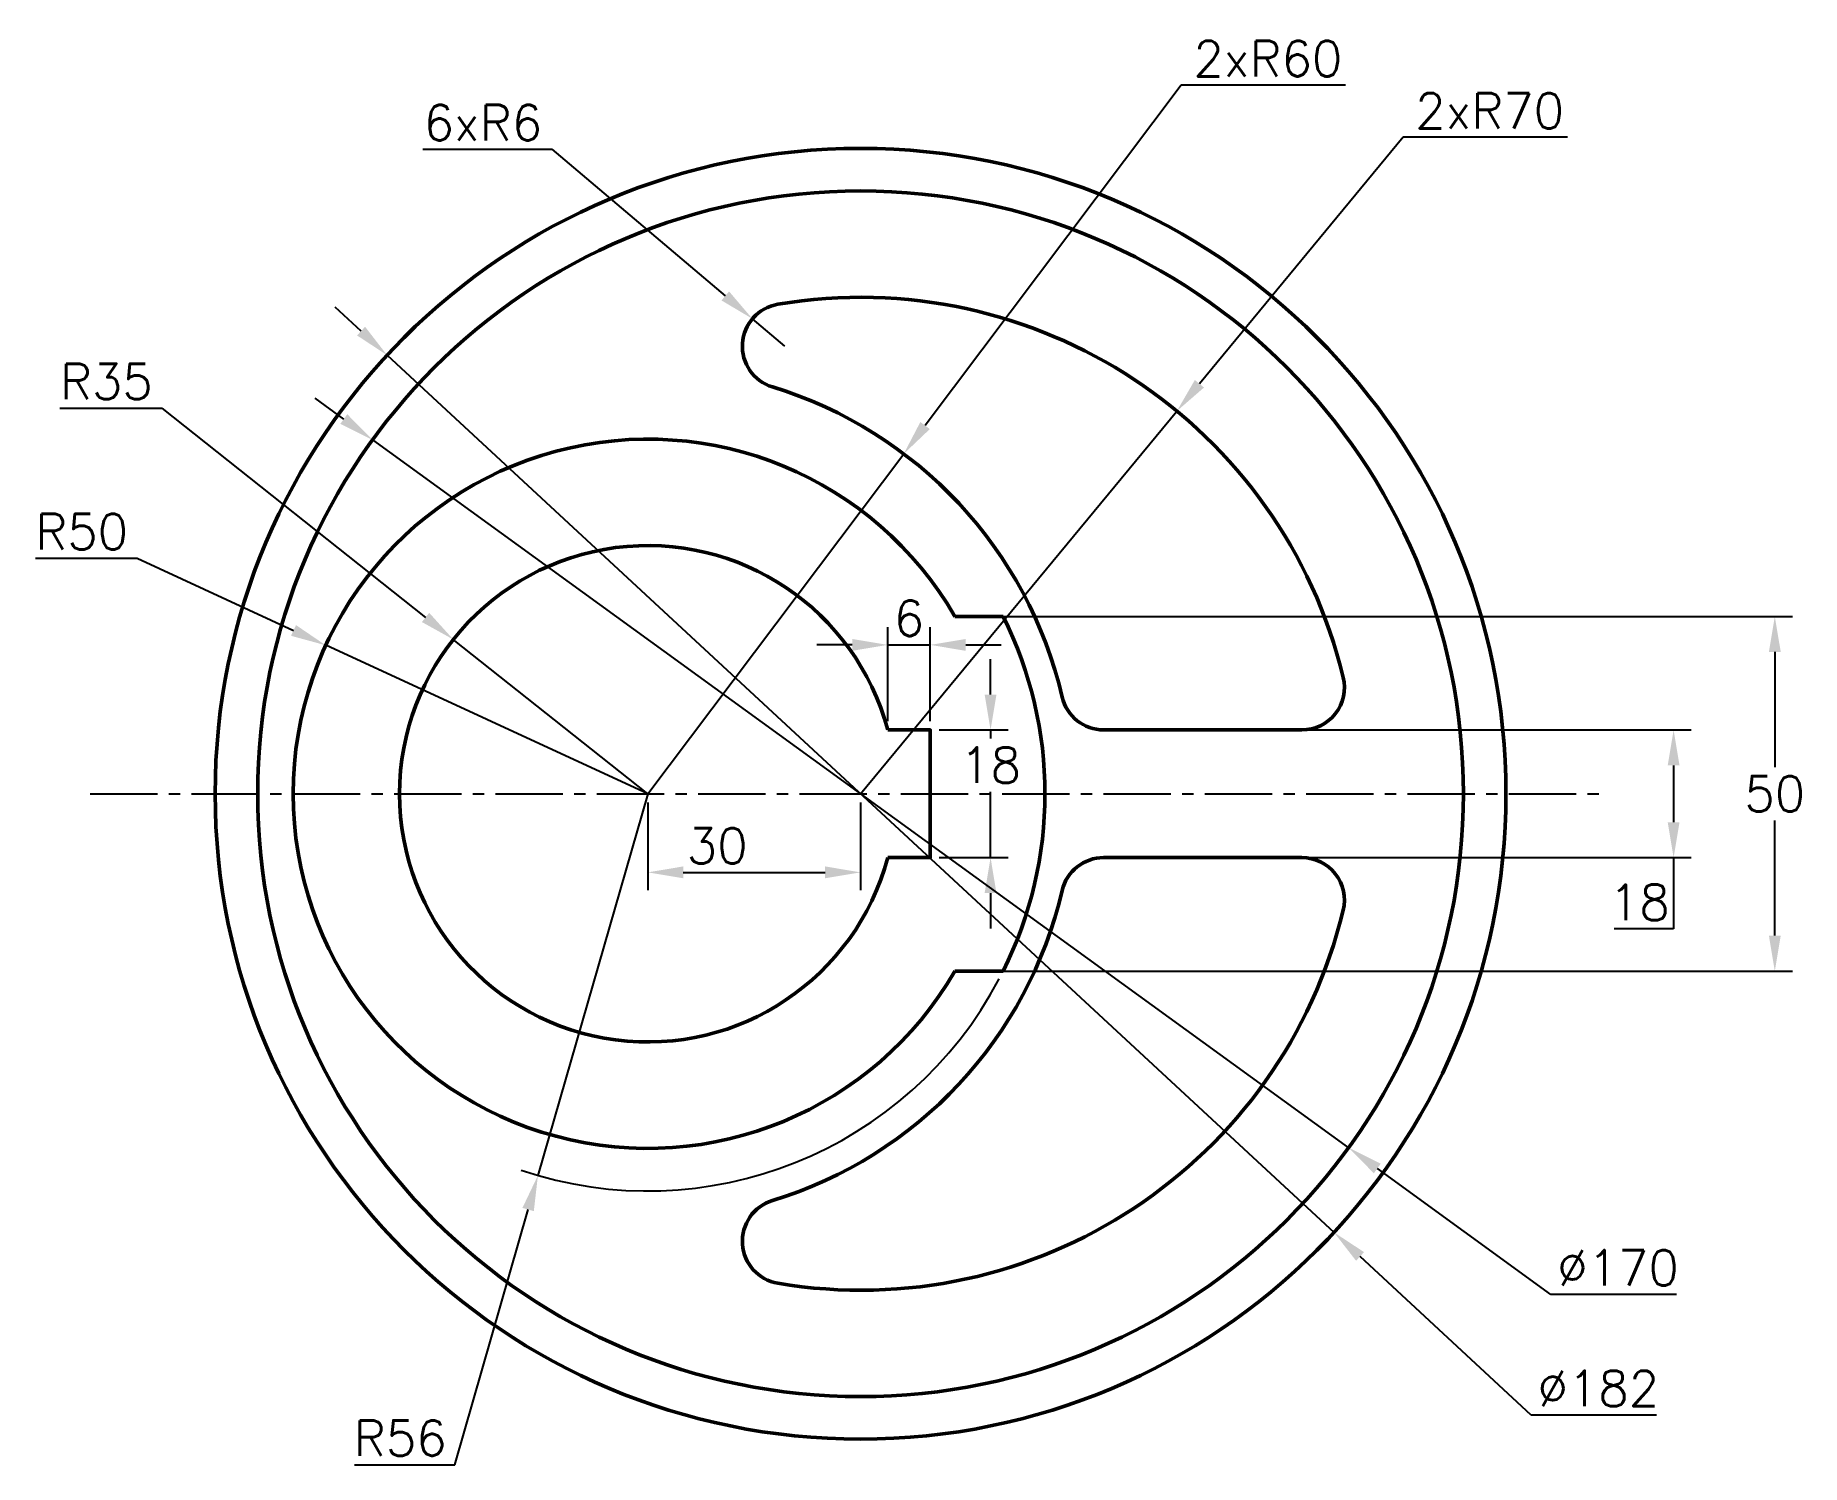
# Model space of a CAD drawing. Header units: millimetres. Extents: x 95 to 344, y 91 to 292.
import ezdxf

# ---------------------------------------------------------------- set-up
doc = ezdxf.new("R2010")
doc.units = ezdxf.units.MM
doc.linetypes.add('CENTER2', pattern=[28.575, 19.05, -3.175, 3.175, -3.175])
doc.layers.add('Dim', color=252, linetype='Continuous', transparency=0.4)
doc.styles.get("Standard").update_dxf_attribs({"font": 'simplex.shx'})
doc.dimstyles.new('ISO-25', dxfattribs={"dimscale": 2, "dimtxt": 2.5, "dimasz": 2.5, "dimexe": 1.25, "dimexo": 0.625, "dimtad": 1, "dimtih": 1, "dimtoh": 1, "dimtxsty": 'Standard', "dimcen": 0, "dimadec": 0, "dimazin": 0, "dimtfac": 1, "dimtmove": 0, "dimatfit": 3, "dimfxl": 1, "dimarcsym": 0})

# ---------------------------------------------------------------- blocks, each defined once
blk = doc.blocks.new('*D1')
at = {"layer": 'Defpoints', "color": 0, "lineweight": 50, "transparency": 16777216}
for p in [(180.86, 185.33), (210.86, 185.33), (210.86, 174.25)]:
    blk.add_point(p, dxfattribs=at)
at = {"layer": 'Dim', "color": 0, "lineweight": -2, "transparency": 16777216}
for p, q in [((180.86, 184.08), (180.86, 171.75)), ((210.86, 184.08), (210.86, 171.75)), ((185.86, 174.25), (205.86, 174.25))]:
    blk.add_line(p, q, dxfattribs=at)
at = {"layer": 'Dim', "color": 0, "lineweight": 50, "transparency": 16777216}
for points in [[(185.86, 175.09), (185.86, 173.42), (180.86, 174.25)], [(205.86, 175.09), (205.86, 173.42), (210.86, 174.25)]]:
    blk.add_solid(points, dxfattribs=at)
at = {"layer": 'Dim', "color": 0, "transparency": 16777216, "insert": (190.64, 178), "char_height": 5, "attachment_point": 5}
blk.add_mtext('30', dxfattribs=at)
blk = doc.blocks.new('*D2')
at = {"layer": 'Defpoints', "color": 0, "lineweight": 50, "transparency": 16777216}
for p in [(144.1, 247.18), (277.61, 123.49)]:
    blk.add_point(p, dxfattribs=at)
at = {"layer": 'Dim', "color": 0, "lineweight": -2, "transparency": 16777216}
for p, q in [((140.43, 250.58), (136.77, 253.97)), ((144.1, 247.18), (277.61, 123.49)), ((305.42, 97.73), (281.28, 120.09)), ((323.1, 97.73), (305.42, 97.73))]:
    blk.add_line(p, q, dxfattribs=at)
at = {"layer": 'Dim', "color": 0, "lineweight": 50, "transparency": 16777216}
for points in [[(141, 251.19), (139.87, 249.96), (144.1, 247.18)], [(281.85, 120.7), (280.72, 119.48), (277.61, 123.49)]]:
    blk.add_solid(points, dxfattribs=at)
at = {"layer": 'Dim', "color": 0, "transparency": 16777216, "insert": (314.88, 101.48), "char_height": 5, "attachment_point": 5}
blk.add_mtext('∅182', dxfattribs=at)
blk = doc.blocks.new('*D3')
at = {"layer": 'Defpoints', "color": 0, "lineweight": 50, "transparency": 16777216}
for p in [(142.05, 235.24), (279.67, 135.43)]:
    blk.add_point(p, dxfattribs=at)
at = {"layer": 'Dim', "color": 0, "lineweight": -2, "transparency": 16777216}
for p, q in [((138, 238.17), (133.95, 241.11)), ((142.05, 235.24), (279.67, 135.43)), ((308.2, 114.74), (283.72, 132.5)), ((325.88, 114.74), (308.2, 114.74))]:
    blk.add_line(p, q, dxfattribs=at)
at = {"layer": 'Dim', "color": 0, "lineweight": 50, "transparency": 16777216}
for points in [[(138.49, 238.85), (137.51, 237.5), (142.05, 235.24)], [(284.2, 133.17), (283.23, 131.82), (279.67, 135.43)]]:
    blk.add_solid(points, dxfattribs=at)
at = {"layer": 'Dim', "color": 0, "transparency": 16777216, "insert": (317.66, 118.49), "char_height": 5, "attachment_point": 5}
blk.add_mtext('∅170', dxfattribs=at)
blk = doc.blocks.new('*D4')
at = {"layer": 'Defpoints', "color": 0, "lineweight": 50, "transparency": 16777216}
for p in [(255.45, 239.29), (210.86, 185.33)]:
    blk.add_point(p, dxfattribs=at)
at = {"layer": 'Dim', "color": 0, "lineweight": -2, "transparency": 16777216}
for p, q in [((287.36, 277.9), (258.64, 243.15)), ((310.51, 277.9), (287.36, 277.9)), ((210.86, 185.33), (255.45, 239.29))]:
    blk.add_line(p, q, dxfattribs=at)
at = {"layer": 'Dim', "color": 0, "lineweight": 50, "transparency": 16777216}
blk.add_solid([(257.99, 243.68), (259.28, 242.62), (255.45, 239.29)], dxfattribs=at)
at = {"layer": 'Dim', "color": 0, "transparency": 16777216, "insert": (299.56, 281.65), "char_height": 5, "attachment_point": 5}
blk.add_mtext('2xR70', dxfattribs=at)
blk = doc.blocks.new('*D5')
at = {"layer": 'Defpoints', "color": 0, "lineweight": 50, "transparency": 16777216}
for p in [(153.44, 207.09), (180.86, 185.33)]:
    blk.add_point(p, dxfattribs=at)
at = {"layer": 'Dim', "color": 0, "lineweight": -2, "transparency": 16777216}
for p, q in [((97.98, 239.72), (112.32, 239.72)), ((112.32, 239.72), (149.52, 210.2)), ((180.86, 185.33), (153.44, 207.09))]:
    blk.add_line(p, q, dxfattribs=at)
at = {"layer": 'Dim', "color": 0, "lineweight": 50, "transparency": 16777216}
blk.add_solid([(150.04, 210.85), (149.01, 209.55), (153.44, 207.09)], dxfattribs=at)
at = {"layer": 'Dim', "color": 0, "transparency": 16777216, "insert": (104.53, 243.47), "char_height": 5, "attachment_point": 5}
blk.add_mtext('R35', dxfattribs=at)
blk = doc.blocks.new('*D6')
at = {"layer": 'Defpoints', "color": 0, "lineweight": 50, "transparency": 16777216}
for p in [(135.45, 206.27), (180.86, 185.33)]:
    blk.add_point(p, dxfattribs=at)
at = {"layer": 'Dim', "color": 0, "lineweight": -2, "transparency": 16777216}
for p, q in [((94.51, 218.54), (108.85, 218.54)), ((108.85, 218.54), (130.91, 208.37)), ((180.86, 185.33), (135.45, 206.27))]:
    blk.add_line(p, q, dxfattribs=at)
at = {"layer": 'Dim', "color": 0, "lineweight": 50, "transparency": 16777216}
blk.add_solid([(131.26, 209.12), (130.56, 207.61), (135.45, 206.27)], dxfattribs=at)
at = {"layer": 'Dim', "color": 0, "transparency": 16777216, "insert": (101.05, 222.29), "char_height": 5, "attachment_point": 5}
blk.add_mtext('R50', dxfattribs=at)
blk = doc.blocks.new('*D7')
at = {"layer": 'Defpoints', "color": 0, "lineweight": 50, "transparency": 16777216}
for p in [(259.1, 194.33), (259.1, 176.33), (325.49, 176.33)]:
    blk.add_point(p, dxfattribs=at)
at = {"layer": 'Dim', "color": 0, "lineweight": -2, "transparency": 16777216}
for p, q in [((260.35, 194.33), (327.99, 194.33)), ((325.49, 189.33), (325.49, 181.33)), ((260.35, 176.33), (327.99, 176.33)), ((325.49, 176.33), (325.49, 166.28)), ((325.49, 166.28), (317.1, 166.28))]:
    blk.add_line(p, q, dxfattribs=at)
at = {"layer": 'Dim', "color": 0, "lineweight": 50, "transparency": 16777216}
for points in [[(324.66, 189.33), (326.33, 189.33), (325.49, 194.33)], [(324.66, 181.33), (326.33, 181.33), (325.49, 176.33)]]:
    blk.add_solid(points, dxfattribs=at)
at = {"layer": 'Dim', "color": 0, "transparency": 16777216, "insert": (320.67, 170.03), "char_height": 5, "attachment_point": 5}
blk.add_mtext('18', dxfattribs=at)
blk = doc.blocks.new('*D8')
at = {"layer": 'Defpoints', "color": 0, "lineweight": 50, "transparency": 16777216}
for p in [(216.95, 233.27), (180.86, 185.33)]:
    blk.add_point(p, dxfattribs=at)
at = {"layer": 'Dim', "color": 0, "lineweight": -2, "transparency": 16777216}
for p, q in [((256.08, 285.25), (219.95, 237.26)), ((279.24, 285.25), (256.08, 285.25)), ((180.86, 185.33), (216.95, 233.27))]:
    blk.add_line(p, q, dxfattribs=at)
at = {"layer": 'Dim', "color": 0, "lineweight": 50, "transparency": 16777216}
blk.add_solid([(219.29, 237.76), (220.62, 236.76), (216.95, 233.27)], dxfattribs=at)
at = {"layer": 'Dim', "color": 0, "transparency": 16777216, "insert": (268.28, 289), "char_height": 5, "attachment_point": 5}
blk.add_mtext('2xR60', dxfattribs=at)
blk = doc.blocks.new('*D9')
at = {"layer": 'Defpoints', "color": 0, "lineweight": 50, "transparency": 16777216}
for p in [(195.61, 252.31), (200.19, 248.44)]:
    blk.add_point(p, dxfattribs=at)
at = {"layer": 'Dim', "color": 0, "lineweight": -2, "transparency": 16777216}
for p, q in [((149.16, 276.21), (167.31, 276.21)), ((167.31, 276.21), (191.79, 255.54)), ((200.19, 248.44), (195.61, 252.31))]:
    blk.add_line(p, q, dxfattribs=at)
at = {"layer": 'Dim', "color": 0, "lineweight": 50, "transparency": 16777216}
blk.add_solid([(192.32, 256.17), (191.25, 254.9), (195.61, 252.31)], dxfattribs=at)
at = {"layer": 'Dim', "color": 0, "transparency": 16777216, "insert": (157.61, 279.96), "char_height": 5, "attachment_point": 5}
blk.add_mtext('6xR6', dxfattribs=at)
blk = doc.blocks.new('*D10')
at = {"layer": 'Defpoints', "color": 0, "lineweight": 50, "transparency": 16777216}
for p in [(220.68, 206.33), (214.68, 194.33), (220.68, 194.33)]:
    blk.add_point(p, dxfattribs=at)
at = {"layer": 'Dim', "color": 0, "lineweight": -2, "transparency": 16777216}
for p, q in [((214.68, 195.58), (214.68, 208.83)), ((220.68, 195.58), (220.68, 208.83)), ((209.68, 206.33), (204.68, 206.33)), ((214.68, 206.33), (220.68, 206.33)), ((225.68, 206.33), (230.68, 206.33))]:
    blk.add_line(p, q, dxfattribs=at)
at = {"layer": 'Dim', "color": 0, "lineweight": 50, "transparency": 16777216}
for points in [[(209.68, 207.16), (209.68, 205.49), (214.68, 206.33)], [(225.68, 207.16), (225.68, 205.49), (220.68, 206.33)]]:
    blk.add_solid(points, dxfattribs=at)
at = {"layer": 'Dim', "color": 0, "transparency": 16777216, "insert": (217.68, 210.08), "char_height": 5, "attachment_point": 5}
blk.add_mtext('6', dxfattribs=at)
blk = doc.blocks.new('*D11')
at = {"layer": 'Defpoints', "color": 0, "lineweight": 50, "transparency": 16777216}
for p in [(220.68, 194.33), (229.19, 194.33), (220.68, 176.33)]:
    blk.add_point(p, dxfattribs=at)
at = {"layer": 'Dim', "color": 0, "lineweight": -2, "transparency": 16777216}
for p, q in [((229.19, 199.33), (229.19, 204.33)), ((221.93, 194.33), (231.69, 194.33)), ((229.19, 194.33), (229.19, 193.12)), ((229.19, 176.33), (229.19, 185.62)), ((221.93, 176.33), (231.69, 176.33)), ((229.19, 171.33), (229.19, 166.33))]:
    blk.add_line(p, q, dxfattribs=at)
at = {"layer": 'Dim', "color": 0, "lineweight": 50, "transparency": 16777216}
for points in [[(228.35, 199.33), (230.02, 199.33), (229.19, 194.33)], [(228.35, 171.33), (230.02, 171.33), (229.19, 176.33)]]:
    blk.add_solid(points, dxfattribs=at)
at = {"layer": 'Dim', "color": 0, "transparency": 16777216, "insert": (229.19, 189.37), "char_height": 5, "attachment_point": 5}
blk.add_mtext('18', dxfattribs=at)
blk = doc.blocks.new('*D12')
at = {"layer": 'Defpoints', "color": 0, "lineweight": 50, "transparency": 16777216}
for p in [(180.86, 185.33), (165.37, 131.52)]:
    blk.add_point(p, dxfattribs=at)
at = {"layer": 'Dim', "color": 0, "lineweight": -2, "transparency": 16777216}
for p, q in [((180.86, 185.33), (165.37, 131.52)), ((153.64, 90.73), (163.99, 126.71)), ((139.53, 90.73), (153.64, 90.73))]:
    blk.add_line(p, q, dxfattribs=at)
blk.add_arc((180.86, 185.33), 56, 251.3904, 332.2063, dxfattribs=at)
at = {"layer": 'Dim', "color": 0, "lineweight": 50, "transparency": 16777216}
blk.add_solid([(163.19, 126.94), (164.79, 126.48), (165.37, 131.52)], dxfattribs=at)
at = {"layer": 'Dim', "color": 0, "transparency": 16777216, "insert": (145.96, 94.48), "char_height": 5, "attachment_point": 5}
blk.add_mtext('R56', dxfattribs=at)
blk = doc.blocks.new('*D13')
at = {"layer": 'Defpoints', "color": 0, "lineweight": 50, "transparency": 16777216}
for p in [(224.16, 210.33), (224.16, 160.33), (339.76, 160.33)]:
    blk.add_point(p, dxfattribs=at)
at = {"layer": 'Dim', "color": 0, "lineweight": -2, "transparency": 16777216}
for p, q in [((225.41, 210.33), (342.26, 210.33)), ((339.76, 205.33), (339.76, 189.08)), ((339.76, 165.33), (339.76, 181.58)), ((225.41, 160.33), (342.26, 160.33))]:
    blk.add_line(p, q, dxfattribs=at)
at = {"layer": 'Dim', "color": 0, "lineweight": 50, "transparency": 16777216}
for points in [[(338.93, 205.33), (340.6, 205.33), (339.76, 210.33)], [(338.93, 165.33), (340.6, 165.33), (339.76, 160.33)]]:
    blk.add_solid(points, dxfattribs=at)
at = {"layer": 'Dim', "color": 0, "transparency": 16777216, "insert": (339.76, 185.33), "char_height": 5, "attachment_point": 5}
blk.add_mtext('50', dxfattribs=at)

msp = doc.modelspace()

# ---------------------------------------------------------------- linework, layer by layer
at = {"lineweight": 50}
for p, q in [((224.159, 210.335), (230.967, 210.335)), ((245.13, 194.335), (273.075, 194.335)), ((245.13, 176.335), (273.075, 176.335)), ((224.159, 160.335), (230.967, 160.335))]:
    msp.add_line(p, q, dxfattribs=at)
msp.add_lwpolyline([(214.681, 176.335), (220.681, 176.335), (220.681, 194.335), (214.681, 194.335)], dxfattribs=at)
for radius in [91, 85]:
    msp.add_circle((210.858, 185.335), radius, dxfattribs=at)
for centre, radius, start, end in [((200.191, 248.439), 6, 99.59407, 252.96659), ((210.858, 185.335), 70, 13.55478, 99.59407), ((180.858, 185.335), 60, 13.13656, 72.96659), ((180.858, 185.335), 50, 30, 330), ((180.858, 185.335), 35, 14.9006, 345.0994), ((180.858, 185.335), 56, 333.48523, 26.51477), ((273.075, 200.335), 6, 270, 13.55478), ((245.13, 200.335), 6, 193.13656, 270), ((245.13, 170.335), 6, 90, 166.86344), ((273.075, 170.335), 6, 346.44522, 90), ((180.858, 185.335), 60, 287.03341, 346.86344), ((210.858, 185.335), 70, 260.40593, 346.44522), ((200.191, 122.23), 6, 107.03341, 260.40593)]:
    msp.add_arc(centre, radius, start, end, dxfattribs=at)
at = {"layer": 'Dim', "linetype": 'CENTER2', "ltscale": 0.5}
msp.add_line((102.217, 185.335), (315.609, 185.335), dxfattribs=at)

# ---------------------------------------------------------------- dimensions: what is measured, and where the dimension line sits
at = {"layer": 'Dim'}
for center, mpoint, text, picture, middle in [((180.858, 185.335), (216.945, 233.269), '2x<>', '*D8', (268.284, 285.253)), ((210.858, 185.335), (255.451, 239.293), '2x<>', '*D4', (299.562, 277.902)), ((200.191, 248.439), (195.607, 252.311), '6x<>', '*D9', (157.611, 276.206))]:
    dim = msp.add_radius_dim(center=center, mpoint=mpoint, text=text, dimstyle='ISO-25', dxfattribs=at)
    dim.commit()
    dim.dimension.update_dxf_attribs({"geometry": picture, "text_midpoint": middle, "dimtype": 164})
for p1, p2, picture, middle in [((144.101, 247.178), (277.614, 123.492), '*D2', (314.883, 97.734)), ((142.047, 235.236), (279.668, 135.433), '*D3', (317.661, 114.744))]:
    dim = msp.add_diameter_dim_2p(p1=p1, p2=p2, dimstyle='ISO-25', dxfattribs=at)
    dim.commit()
    dim.dimension.update_dxf_attribs({"geometry": picture, "text_midpoint": middle, "dimtype": 163})
for mpoint, picture, middle in [((153.44, 207.09), '*D5', (104.526, 239.716)), ((135.453, 206.273), '*D6', (101.053, 218.54)), ((165.373, 131.518), '*D12', (145.959, 90.729))]:
    dim = msp.add_radius_dim(center=(180.858, 185.335), mpoint=mpoint, dimstyle='ISO-25', dxfattribs=at)
    dim.commit()
    dim.dimension.update_dxf_attribs({"geometry": picture, "text_midpoint": middle, "dimtype": 164})
dim = msp.add_linear_dim(base=(220.681, 206.325), p1=(214.681, 194.335), p2=(220.681, 194.335), dimstyle='ISO-25', dxfattribs=at)
dim.commit()
dim.dimension.update_dxf_attribs({"geometry": '*D10', "text_midpoint": (217.681, 210.075)})
dim = msp.add_linear_dim(base=(339.763, 160.335), p1=(224.159, 210.335), p2=(224.159, 160.335), angle=90, dimstyle='ISO-25', dxfattribs=at)
dim.commit()
dim.dimension.update_dxf_attribs({"geometry": '*D13', "text_midpoint": (339.763, 185.335)})
for base, p1, p2, picture, middle in [((229.188, 194.335), (220.681, 176.335), (220.681, 194.335), '*D11', (229.188, 189.366)), ((325.492, 176.335), (259.103, 194.335), (259.103, 176.335), '*D7', (320.67, 166.285))]:
    dim = msp.add_linear_dim(base=base, p1=p1, p2=p2, angle=90, dimstyle='ISO-25', dxfattribs=at)
    dim.commit()
    dim.dimension.update_dxf_attribs({"geometry": picture, "text_midpoint": middle, "dimtype": 160})
dim = msp.add_linear_dim(base=(210.858, 174.253), p1=(180.858, 185.335), p2=(210.858, 185.335), dimstyle='ISO-25', dxfattribs=at)
dim.commit()
dim.dimension.update_dxf_attribs({"geometry": '*D1', "text_midpoint": (190.637, 174.253), "dimtype": 160})

doc.saveas('drawing.dxf')
